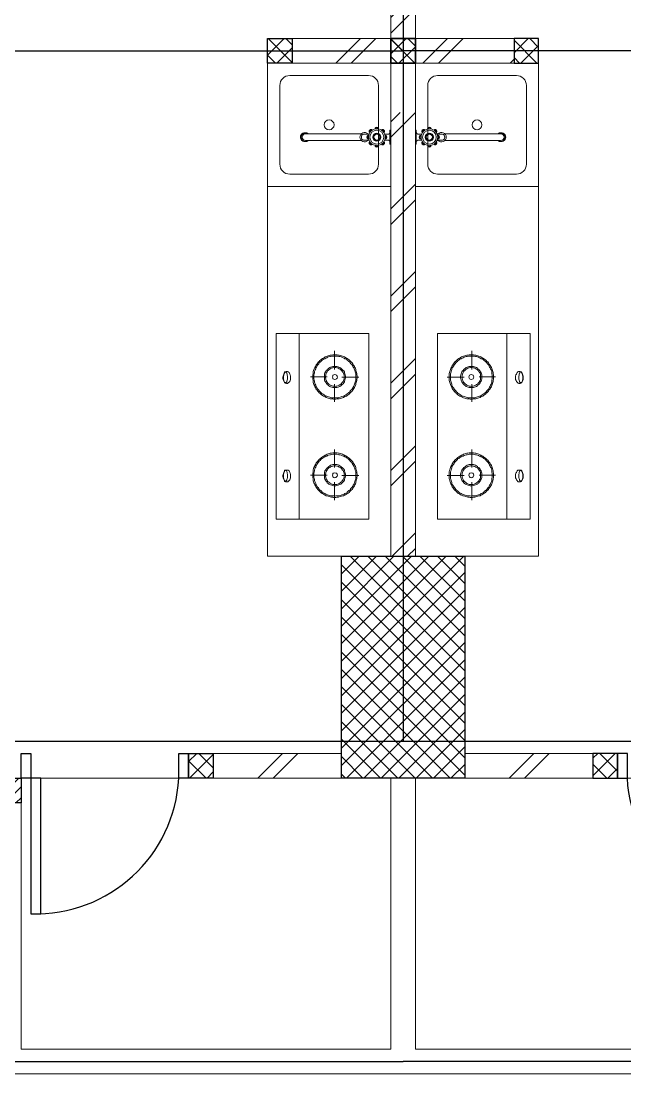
# Model space of a CAD drawing. Header units: millimetres. Extents: x -324 to 75, y -297 to 70.
# Drawn here: x -74.256 to -71.806, y 39.425 to 43.696 of the extents above; entities that cross this region are included whole.
import ezdxf

# ---------------------------------------------------------------- set-up
doc = ezdxf.new("R2010")
doc.units = ezdxf.units.MM
doc.layers.get('defpoints').update_dxf_attribs({"color": 1})
for name, color, linetype, lineweight in [('ars', 11, 'Continuous', 0), ('KOL', 1, 'Continuous', 30), ('KOLOM', 4, 'Continuous', 9), ('lan', 7, 'Continuous', 15), ('SANITAIR', 15, 'Continuous', 9), ('tem', 5, 'Continuous', 20)]:
    doc.layers.add(name, color=color, linetype=linetype, lineweight=lineweight)
doc.layers.add('as', color=1, linetype='Continuous', plot=False)
doc.layers.add('Kusen', color=30, linetype='Continuous')
pattern_1 = [(45, (15.2228, -0.8551), (-0.1767767, 0.1767767), []), (45, (15.2853, -0.8551), (-0.1767767, 0.1767767), [])]

# ---------------------------------------------------------------- blocks, each defined once
blk = doc.blocks.new('K 10.10')
at = {"layer": 'ars'}
h = blk.add_hatch(dxfattribs=at)
h.set_pattern_fill('_USER', color=256, scale=0.05, angle=45, double=1, pattern_type=0)
h.set_pattern_definition([(45, (0, 0), (-0.035355339, 0.035355339), []), (135, (0, 0), (-0.035355339, -0.035355339), [])])
h.paths.add_polyline_path([(1560.5383, 1380.4069), (1560.6383, 1380.4069), (1560.6383, 1380.5069), (1560.5383, 1380.5069)])
at = {"layer": 'KOL'}
blk.add_lwpolyline([(1560.5383, 1380.4069), (1560.6383, 1380.4069), (1560.6383, 1380.5069), (1560.5383, 1380.5069)], close=True, dxfattribs=at)
blk = doc.blocks.new('P.60')
at = {"layer": 'Kusen'}
for points in [[(1472.8348, 997.5354), (1472.8748, 997.5354), (1472.8748, 997.4354), (1472.8348, 997.4354)], [(1473.4748, 997.5354), (1473.5148, 997.5354), (1473.5148, 997.4354), (1473.4748, 997.4354)], [(1472.8748, 996.8854), (1472.9148, 996.8854), (1472.9148, 997.4354), (1472.8748, 997.4354)]]:
    blk.add_lwpolyline(points, close=True, dxfattribs=at)
blk.add_arc((1472.8948, 997.4658), 0.5808, 268.0266, 356.9943, dxfattribs=at)
blk = doc.blocks.new('KRAN DPR ATAS')
for p, q in [((-0.0289, 0), (0.0289, 0)), ((-0.0289, 0), (-0.0289, -0.0021)), ((0.0289, 0), (0.0289, -0.0021)), ((-0.0275, -0.0035), (0.0275, -0.0035)), ((-0.0127, -0.0092), (-0.0127, -0.0252)), ((0.0127, -0.0092), (0.0127, -0.0252)), ((-0.014, -0.1188), (-0.014, -0.3457)), ((-0.0127, -0.0877), (-0.0127, -0.1101)), ((0.0127, -0.0877), (0.0127, -0.1101)), ((0.014, -0.1188), (0.014, -0.3457))]:
    blk.add_line(p, q)
for radius in [0.0338, 0.0279, 0.0166, 0.0138, 0.0123]:
    blk.add_circle((0, -0.0564), radius)
for centre, radius, start, end in [((-0.0239, -0.0326), 0.00706, 39.002, 230.998), ((-0.0222, -0.0342), 0.00706, 58.1189, 211.8811), ((-0.0275, -0.0021), 0.00141, 180, 270), ((-0.0183, -0.0092), 0.00564, 0, 90), ((-0.0009, -0.0214), 0.00884, 254.902, 254.902), ((0, -0.0227), 0.00706, 354.002, 185.998), ((0, -0.025), 0.00706, 13.1189, 166.8811), ((0.0183, -0.0092), 0.00564, 90, 180), ((0.0239, -0.0326), 0.00706, 309.002, 140.998), ((0.0222, -0.0342), 0.00706, 328.1189, 121.8811), ((0.0275, -0.0021), 0.00141, 270, 0), ((-0.0338, -0.0564), 0.00706, 84.002, 275.998), ((-0.0315, -0.0564), 0.00706, 103.1189, 256.8811), ((-0.0239, -0.0803), 0.00706, 129.002, 320.998), ((-0.0222, -0.0787), 0.00706, 148.1189, 301.8811), ((0.0239, -0.0803), 0.00706, 219.002, 50.998), ((0.0222, -0.0787), 0.00706, 238.1189, 31.8811), ((0.0338, -0.0564), 0.00706, 264.002, 95.998), ((0.0315, -0.0564), 0.00706, 283.1189, 76.8811), ((0, -0.1058), 0.0191, 134.711, 45.289), ((0, -0.1058), 0.0134, 198.6717, 270), ((0, -0.0902), 0.00706, 174.002, 5.998), ((0, -0.0879), 0.00706, 193.1189, 346.8811), ((0, -0.1058), 0.0134, 270, 341.3283), ((0, -0.3457), 0.0178, 141.8277, 38.1723), ((0, -0.3484), 0.0178, 175.6641, 4.3359), ((0, -0.3457), 0.014, 180, 0)]:
    blk.add_arc(centre, radius, start, end)
blk = doc.blocks.new('KOMPOR')
for points in [[(0, 0.3765), (0, -0.3765)], [(0.0944, 0.3765), (0, 0.3765)], [(0.3765, 0.3765), (0.0944, 0.3765)], [(0.0944, 0.3765), (0.0944, -0.3765)], [(0.3765, -0.3765), (0.3765, 0.3765)], [(0.2373, 0.3063), (0.2373, 0.2312)], [(0.2385, 0.2906), (0.2337, 0.2906), (0.23, 0.2906), (0.2252, 0.2893), (0.2203, 0.2893), (0.2167, 0.2881), (0.2119, 0.2869), (0.2082, 0.2857), (0.2034, 0.2833), (0.1998, 0.2821), (0.1961, 0.2797), (0.1925, 0.2772), (0.1889, 0.276), (0.1852, 0.2724), (0.1816, 0.27), (0.178, 0.2676), (0.1755, 0.2639), (0.1719, 0.2615), (0.1695, 0.2579), (0.1671, 0.2542), (0.1634, 0.2506), (0.1622, 0.247), (0.1598, 0.2433), (0.1574, 0.2397), (0.1562, 0.2361), (0.1538, 0.2312), (0.1525, 0.2276), (0.1513, 0.2228), (0.1501, 0.2191), (0.1501, 0.2143), (0.1489, 0.2094), (0.1489, 0.2058), (0.1489, 0.201), (0.1489, 0.1961), (0.1489, 0.1913), (0.1501, 0.1864), (0.1501, 0.1828), (0.1513, 0.178), (0.1525, 0.1743), (0.1538, 0.1695), (0.1562, 0.1659), (0.1574, 0.161), (0.1598, 0.1574), (0.1622, 0.1538), (0.1634, 0.1501), (0.1671, 0.1465), (0.1695, 0.1429), (0.1719, 0.1404), (0.1755, 0.1368), (0.178, 0.1344), (0.1816, 0.1308), (0.1852, 0.1283), (0.1889, 0.1259), (0.1925, 0.1235), (0.1961, 0.1211), (0.1998, 0.1199), (0.2034, 0.1174), (0.2082, 0.1162), (0.2119, 0.115), (0.2167, 0.1138), (0.2203, 0.1126), (0.2252, 0.1114), (0.23, 0.1114), (0.2337, 0.1102), (0.2385, 0.1102), (0.2433, 0.1102), (0.2482, 0.1114), (0.253, 0.1114), (0.2567, 0.1126), (0.2615, 0.1138), (0.2651, 0.115), (0.27, 0.1162), (0.2736, 0.1174), (0.2785, 0.1199), (0.2821, 0.1211), (0.2857, 0.1235), (0.2893, 0.1259), (0.293, 0.1283), (0.2966, 0.1308), (0.299, 0.1344), (0.3027, 0.1368), (0.3051, 0.1404), (0.3087, 0.1429), (0.3111, 0.1465), (0.3136, 0.1501), (0.316, 0.1538), (0.3184, 0.1574), (0.3196, 0.161), (0.322, 0.1659), (0.3232, 0.1695), (0.3245, 0.1743), (0.3257, 0.178), (0.3269, 0.1828), (0.3281, 0.1864), (0.3281, 0.1913), (0.3293, 0.1961), (0.3293, 0.201), (0.3293, 0.2058), (0.3281, 0.2094), (0.3281, 0.2143), (0.3269, 0.2191), (0.3257, 0.2228), (0.3245, 0.2276), (0.3232, 0.2312), (0.322, 0.2361), (0.3196, 0.2397), (0.3184, 0.2433), (0.316, 0.247), (0.3136, 0.2506), (0.3111, 0.2542), (0.3087, 0.2579), (0.3051, 0.2615), (0.3027, 0.2639), (0.299, 0.2676), (0.2966, 0.27), (0.293, 0.2724), (0.2893, 0.276), (0.2857, 0.2772), (0.2821, 0.2797), (0.2785, 0.2821), (0.2736, 0.2833), (0.27, 0.2857), (0.2651, 0.2869), (0.2615, 0.2881), (0.2567, 0.2893), (0.253, 0.2893), (0.2482, 0.2906), (0.2433, 0.2906), (0.2385, 0.2906)], [(0.2385, 0.2857), (0.2349, 0.2857), (0.23, 0.2857), (0.2264, 0.2845), (0.2215, 0.2833), (0.2179, 0.2833), (0.2131, 0.2821), (0.2094, 0.2809), (0.2058, 0.2785), (0.2022, 0.2772), (0.1985, 0.2748), (0.1949, 0.2736), (0.1913, 0.2712), (0.1877, 0.2688), (0.1852, 0.2663), (0.1816, 0.2639), (0.1792, 0.2603), (0.1755, 0.2579), (0.1731, 0.2542), (0.1707, 0.2518), (0.1683, 0.2482), (0.1659, 0.2446), (0.1646, 0.2409), (0.1622, 0.2373), (0.161, 0.2337), (0.1586, 0.23), (0.1574, 0.2264), (0.1562, 0.2215), (0.1562, 0.2179), (0.155, 0.2131), (0.1538, 0.2094), (0.1538, 0.2046), (0.1538, 0.201), (0.1538, 0.1961), (0.1538, 0.1925), (0.155, 0.1877), (0.1562, 0.184), (0.1562, 0.1792), (0.1574, 0.1755), (0.1586, 0.1719), (0.161, 0.1671), (0.1622, 0.1634), (0.1646, 0.1598), (0.1659, 0.1562), (0.1683, 0.1525), (0.1707, 0.1501), (0.1731, 0.1465), (0.1755, 0.1441), (0.1792, 0.1404), (0.1816, 0.138), (0.1852, 0.1356), (0.1877, 0.132), (0.1913, 0.1308), (0.1949, 0.1283), (0.1985, 0.1259), (0.2022, 0.1235), (0.2058, 0.1223), (0.2094, 0.1211), (0.2131, 0.1199), (0.2179, 0.1186), (0.2215, 0.1174), (0.2264, 0.1162), (0.23, 0.1162), (0.2349, 0.1162), (0.2385, 0.1162), (0.2433, 0.1162), (0.247, 0.1162), (0.2518, 0.1162), (0.2554, 0.1174), (0.2603, 0.1186), (0.2639, 0.1199), (0.2676, 0.1211), (0.2724, 0.1223), (0.276, 0.1235), (0.2797, 0.1259), (0.2833, 0.1283), (0.2869, 0.1308), (0.2893, 0.132), (0.293, 0.1356), (0.2954, 0.138), (0.299, 0.1404), (0.3015, 0.1441), (0.3039, 0.1465), (0.3075, 0.1501), (0.3087, 0.1525), (0.3111, 0.1562), (0.3136, 0.1598), (0.316, 0.1634), (0.3172, 0.1671), (0.3184, 0.1719), (0.3196, 0.1755), (0.3208, 0.1792), (0.322, 0.184), (0.3232, 0.1877), (0.3232, 0.1925), (0.3232, 0.1961), (0.3232, 0.201), (0.3232, 0.2046), (0.3232, 0.2094), (0.3232, 0.2131), (0.322, 0.2179), (0.3208, 0.2215), (0.3196, 0.2264), (0.3184, 0.23), (0.3172, 0.2337), (0.316, 0.2373), (0.3136, 0.2409), (0.3111, 0.2446), (0.3087, 0.2482), (0.3075, 0.2518), (0.3039, 0.2542), (0.3015, 0.2579), (0.299, 0.2603), (0.2954, 0.2639), (0.293, 0.2663), (0.2893, 0.2688), (0.2869, 0.2712), (0.2833, 0.2736), (0.2797, 0.2748), (0.276, 0.2772), (0.2724, 0.2785), (0.2676, 0.2809), (0.2639, 0.2821), (0.2603, 0.2833), (0.2554, 0.2833), (0.2518, 0.2845), (0.247, 0.2857), (0.2433, 0.2857), (0.2385, 0.2857)], [(0.0436, 0.2228), (0.0472, 0.2228), (0.0496, 0.2215), (0.0533, 0.2191), (0.0545, 0.2155), (0.0557, 0.2119), (0.0581, 0.2094), (0.0593, 0.2046), (0.0593, 0.1998), (0.0593, 0.1949), (0.0593, 0.1901), (0.0569, 0.1864), (0.0557, 0.1828), (0.0533, 0.1792), (0.0508, 0.178), (0.0484, 0.1755), (0.046, 0.1743), (0.0424, 0.1743), (0.04, 0.1755), (0.0375, 0.178), (0.0339, 0.1792), (0.0327, 0.1828), (0.0315, 0.1864), (0.0291, 0.1901), (0.0278, 0.1949), (0.0278, 0.1998), (0.0291, 0.2046), (0.0303, 0.2094), (0.0315, 0.2119), (0.0339, 0.2155), (0.0351, 0.2191), (0.0375, 0.2215), (0.0412, 0.2228), (0.0436, 0.2228)], [(0.0375, 0.2215), (0.04, 0.2215), (0.04, 0.2203), (0.0424, 0.2179), (0.0436, 0.2155), (0.0448, 0.2119), (0.0448, 0.2082), (0.046, 0.2034), (0.046, 0.1998), (0.046, 0.1961), (0.046, 0.1913), (0.0448, 0.1877), (0.0436, 0.184), (0.0436, 0.1816), (0.0412, 0.178), (0.04, 0.1768), (0.0387, 0.1755), (0.0375, 0.1755), (0.0351, 0.1768), (0.0339, 0.178), (0.0327, 0.1816), (0.0315, 0.184), (0.0315, 0.1877), (0.0303, 0.1913), (0.0303, 0.1961), (0.0303, 0.1998), (0.0303, 0.2034), (0.0315, 0.2082), (0.0315, 0.2119), (0.0327, 0.2155), (0.0339, 0.2179), (0.0351, 0.2203), (0.0363, 0.2215), (0.0375, 0.2215)], [(0.2385, 0.2433), (0.2349, 0.2433), (0.23, 0.2433), (0.2264, 0.2421), (0.2215, 0.2409), (0.2179, 0.2385), (0.2143, 0.2361), (0.2119, 0.2337), (0.2082, 0.2312), (0.2058, 0.2276), (0.2034, 0.2252), (0.201, 0.2215), (0.1985, 0.2179), (0.1973, 0.2131), (0.1961, 0.2094), (0.1961, 0.2046), (0.1961, 0.201), (0.1961, 0.1961), (0.1961, 0.1925), (0.1973, 0.1877), (0.1985, 0.184), (0.201, 0.1804), (0.2034, 0.1768), (0.2058, 0.1731), (0.2082, 0.1707), (0.2119, 0.1671), (0.2143, 0.1646), (0.2179, 0.1622), (0.2215, 0.161), (0.2264, 0.1598), (0.23, 0.1586), (0.2349, 0.1574), (0.2385, 0.1574), (0.2433, 0.1574), (0.247, 0.1586), (0.2518, 0.1598), (0.2554, 0.161), (0.2591, 0.1622), (0.2627, 0.1646), (0.2663, 0.1671), (0.2688, 0.1707), (0.2724, 0.1731), (0.2748, 0.1768), (0.2772, 0.1804), (0.2785, 0.184), (0.2797, 0.1877), (0.2809, 0.1925), (0.2821, 0.1961), (0.2821, 0.201), (0.2821, 0.2046), (0.2809, 0.2094), (0.2797, 0.2131), (0.2785, 0.2179), (0.2772, 0.2215), (0.2748, 0.2252), (0.2724, 0.2276), (0.2688, 0.2312), (0.2663, 0.2337), (0.2627, 0.2361), (0.2591, 0.2385), (0.2554, 0.2409), (0.2518, 0.2421), (0.247, 0.2433), (0.2433, 0.2433), (0.2385, 0.2433)], [(0.2385, 0.2385), (0.2349, 0.2385), (0.2312, 0.2373), (0.2276, 0.2373), (0.224, 0.2361), (0.2203, 0.2337), (0.2179, 0.2324), (0.2143, 0.23), (0.2119, 0.2276), (0.2094, 0.2252), (0.207, 0.2215), (0.2058, 0.2191), (0.2034, 0.2155), (0.2022, 0.2119), (0.2022, 0.2082), (0.201, 0.2046), (0.201, 0.201), (0.201, 0.1973), (0.2022, 0.1925), (0.2022, 0.1889), (0.2034, 0.1864), (0.2058, 0.1828), (0.207, 0.1792), (0.2094, 0.1768), (0.2119, 0.1743), (0.2143, 0.1719), (0.2179, 0.1695), (0.2203, 0.1671), (0.224, 0.1659), (0.2276, 0.1646), (0.2312, 0.1634), (0.2349, 0.1634), (0.2385, 0.1622), (0.2421, 0.1634), (0.247, 0.1634), (0.2506, 0.1646), (0.253, 0.1659), (0.2567, 0.1671), (0.2603, 0.1695), (0.2627, 0.1719), (0.2651, 0.1743), (0.2676, 0.1768), (0.27, 0.1792), (0.2724, 0.1828), (0.2736, 0.1864), (0.2748, 0.1889), (0.276, 0.1925), (0.276, 0.1973), (0.2772, 0.201), (0.276, 0.2046), (0.276, 0.2082), (0.2748, 0.2119), (0.2736, 0.2155), (0.2724, 0.2191), (0.27, 0.2215), (0.2676, 0.2252), (0.2651, 0.2276), (0.2627, 0.23), (0.2603, 0.2324), (0.2567, 0.2337), (0.253, 0.2361), (0.2506, 0.2373), (0.247, 0.2373), (0.2421, 0.2385), (0.2385, 0.2385)], [(0.1404, 0.201), (0.207, 0.201)], [(0.2385, 0.2107), (0.2349, 0.2094), (0.2312, 0.2082), (0.23, 0.2046), (0.2288, 0.201), (0.23, 0.1961), (0.2312, 0.1937), (0.2349, 0.1913), (0.2385, 0.1901), (0.2433, 0.1913), (0.2458, 0.1937), (0.2482, 0.1961), (0.2494, 0.201), (0.2482, 0.2046), (0.2458, 0.2082), (0.2433, 0.2094), (0.2385, 0.2107)], [(0.2373, 0.0993), (0.2373, 0.1719)], [(0.3366, 0.1998), (0.2676, 0.1998)], [(0.2385, -0.1077), (0.2337, -0.1077), (0.23, -0.1077), (0.2252, -0.109), (0.2203, -0.109), (0.2167, -0.1102), (0.2119, -0.1114), (0.2082, -0.1126), (0.2034, -0.115), (0.1998, -0.1162), (0.1961, -0.1186), (0.1925, -0.1211), (0.1889, -0.1235), (0.1852, -0.1259), (0.1816, -0.1283), (0.178, -0.1308), (0.1755, -0.1344), (0.1719, -0.1368), (0.1695, -0.1404), (0.1671, -0.1441), (0.1634, -0.1477), (0.1622, -0.1513), (0.1598, -0.155), (0.1574, -0.1586), (0.1562, -0.1622), (0.1538, -0.1671), (0.1525, -0.1707), (0.1513, -0.1755), (0.1501, -0.1792), (0.1501, -0.184), (0.1489, -0.1889), (0.1489, -0.1925), (0.1489, -0.1973), (0.1489, -0.2022), (0.1489, -0.207), (0.1501, -0.2119), (0.1501, -0.2155), (0.1513, -0.2203), (0.1525, -0.224), (0.1538, -0.2288), (0.1562, -0.2324), (0.1574, -0.2373), (0.1598, -0.2409), (0.1622, -0.2446), (0.1634, -0.2482), (0.1671, -0.2518), (0.1695, -0.2554), (0.1719, -0.2579), (0.1755, -0.2615), (0.178, -0.2639), (0.1816, -0.2676), (0.1852, -0.27), (0.1889, -0.2724), (0.1925, -0.2748), (0.1961, -0.2772), (0.1998, -0.2785), (0.2034, -0.2809), (0.2082, -0.2821), (0.2119, -0.2833), (0.2167, -0.2845), (0.2203, -0.2857), (0.2252, -0.2869), (0.23, -0.2869), (0.2337, -0.2881), (0.2385, -0.2881), (0.2433, -0.2881), (0.2482, -0.2869), (0.253, -0.2869), (0.2567, -0.2857), (0.2615, -0.2845), (0.2651, -0.2833), (0.27, -0.2821), (0.2736, -0.2809), (0.2785, -0.2785), (0.2821, -0.2772), (0.2857, -0.2748), (0.2893, -0.2724), (0.293, -0.27), (0.2966, -0.2676), (0.299, -0.2639), (0.3027, -0.2615), (0.3051, -0.2579), (0.3087, -0.2554), (0.3111, -0.2518), (0.3136, -0.2482), (0.316, -0.2446), (0.3184, -0.2409), (0.3196, -0.2373), (0.322, -0.2324), (0.3232, -0.2288), (0.3245, -0.224), (0.3257, -0.2203), (0.3269, -0.2155), (0.3281, -0.2119), (0.3281, -0.207), (0.3293, -0.2022), (0.3293, -0.1973), (0.3293, -0.1925), (0.3281, -0.1889), (0.3281, -0.184), (0.3269, -0.1792), (0.3257, -0.1755), (0.3245, -0.1707), (0.3232, -0.1671), (0.322, -0.1622), (0.3196, -0.1586), (0.3184, -0.155), (0.316, -0.1513), (0.3136, -0.1477), (0.3111, -0.1441), (0.3087, -0.1404), (0.3051, -0.1368), (0.3027, -0.1344), (0.299, -0.1308), (0.2966, -0.1283), (0.293, -0.1259), (0.2893, -0.1235), (0.2857, -0.1211), (0.2821, -0.1186), (0.2785, -0.1162), (0.2736, -0.115), (0.27, -0.1126), (0.2651, -0.1114), (0.2615, -0.1102), (0.2567, -0.109), (0.253, -0.109), (0.2482, -0.1077), (0.2433, -0.1077), (0.2385, -0.1077)], [(0.2385, -0.1126), (0.2349, -0.1126), (0.23, -0.1126), (0.2264, -0.1138), (0.2215, -0.115), (0.2179, -0.115), (0.2131, -0.1162), (0.2094, -0.1174), (0.2058, -0.1199), (0.2022, -0.1211), (0.1985, -0.1235), (0.1949, -0.1247), (0.1913, -0.1271), (0.1877, -0.1295), (0.1852, -0.132), (0.1816, -0.1344), (0.1792, -0.138), (0.1755, -0.1404), (0.1731, -0.1441), (0.1707, -0.1465), (0.1683, -0.1501), (0.1659, -0.1538), (0.1646, -0.1574), (0.1622, -0.161), (0.161, -0.1646), (0.1586, -0.1683), (0.1574, -0.1719), (0.1562, -0.1768), (0.1562, -0.1804), (0.155, -0.1852), (0.1538, -0.1889), (0.1538, -0.1937), (0.1538, -0.1973), (0.1538, -0.2022), (0.1538, -0.2058), (0.155, -0.2107), (0.1562, -0.2143), (0.1562, -0.2191), (0.1574, -0.2228), (0.1586, -0.2264), (0.161, -0.2312), (0.1622, -0.2349), (0.1646, -0.2385), (0.1659, -0.2421), (0.1683, -0.2458), (0.1707, -0.2482), (0.1731, -0.2518), (0.1755, -0.2554), (0.1792, -0.2579), (0.1816, -0.2603), (0.1852, -0.2627), (0.1877, -0.2663), (0.1913, -0.2688), (0.1949, -0.27), (0.1985, -0.2724), (0.2022, -0.2748), (0.2058, -0.276), (0.2094, -0.2772), (0.2131, -0.2785), (0.2179, -0.2797), (0.2215, -0.2809), (0.2264, -0.2821), (0.23, -0.2821), (0.2349, -0.2821), (0.2385, -0.2833), (0.2433, -0.2821), (0.247, -0.2821), (0.2518, -0.2821), (0.2554, -0.2809), (0.2603, -0.2797), (0.2639, -0.2785), (0.2676, -0.2772), (0.2724, -0.276), (0.276, -0.2748), (0.2797, -0.2724), (0.2833, -0.27), (0.2869, -0.2688), (0.2893, -0.2663), (0.293, -0.2627), (0.2954, -0.2603), (0.299, -0.2579), (0.3015, -0.2554), (0.3039, -0.2518), (0.3075, -0.2482), (0.3087, -0.2458), (0.3111, -0.2421), (0.3136, -0.2385), (0.316, -0.2349), (0.3172, -0.2312), (0.3184, -0.2264), (0.3196, -0.2228), (0.3208, -0.2191), (0.322, -0.2143), (0.3232, -0.2107), (0.3232, -0.2058), (0.3232, -0.2022), (0.3232, -0.1973), (0.3232, -0.1937), (0.3232, -0.1889), (0.3232, -0.1852), (0.322, -0.1804), (0.3208, -0.1768), (0.3196, -0.1719), (0.3184, -0.1683), (0.3172, -0.1646), (0.316, -0.161), (0.3136, -0.1574), (0.3111, -0.1538), (0.3087, -0.1501), (0.3075, -0.1465), (0.3039, -0.1441), (0.3015, -0.1404), (0.299, -0.138), (0.2954, -0.1344), (0.293, -0.132), (0.2893, -0.1295), (0.2869, -0.1271), (0.2833, -0.1247), (0.2797, -0.1235), (0.276, -0.1211), (0.2724, -0.1199), (0.2676, -0.1174), (0.2639, -0.1162), (0.2603, -0.115), (0.2554, -0.115), (0.2518, -0.1138), (0.247, -0.1126), (0.2433, -0.1126), (0.2385, -0.1126)], [(0.2373, -0.0932), (0.2373, -0.1671)], [(0.2385, -0.155), (0.2349, -0.155), (0.23, -0.155), (0.2264, -0.1562), (0.2215, -0.1574), (0.2179, -0.1598), (0.2143, -0.1622), (0.2119, -0.1646), (0.2082, -0.1671), (0.2058, -0.1707), (0.2034, -0.1731), (0.201, -0.1768), (0.1985, -0.1804), (0.1973, -0.1852), (0.1961, -0.1889), (0.1961, -0.1937), (0.1961, -0.1973), (0.1961, -0.2022), (0.1961, -0.207), (0.1973, -0.2107), (0.1985, -0.2143), (0.201, -0.2179), (0.2034, -0.2215), (0.2058, -0.2252), (0.2082, -0.2288), (0.2119, -0.2312), (0.2143, -0.2337), (0.2179, -0.2361), (0.2215, -0.2373), (0.2264, -0.2385), (0.23, -0.2397), (0.2349, -0.2409), (0.2385, -0.2409), (0.2433, -0.2409), (0.247, -0.2397), (0.2518, -0.2385), (0.2554, -0.2373), (0.2591, -0.2361), (0.2627, -0.2337), (0.2663, -0.2312), (0.2688, -0.2288), (0.2724, -0.2252), (0.2748, -0.2215), (0.2772, -0.2179), (0.2785, -0.2143), (0.2797, -0.2107), (0.2809, -0.207), (0.2821, -0.2022), (0.2821, -0.1973), (0.2821, -0.1937), (0.2809, -0.1889), (0.2797, -0.1852), (0.2785, -0.1804), (0.2772, -0.1768), (0.2748, -0.1731), (0.2724, -0.1707), (0.2688, -0.1671), (0.2663, -0.1646), (0.2627, -0.1622), (0.2591, -0.1598), (0.2554, -0.1574), (0.2518, -0.1562), (0.247, -0.155), (0.2433, -0.155), (0.2385, -0.155)], [(0.2385, -0.1598), (0.2349, -0.1598), (0.2312, -0.161), (0.2276, -0.161), (0.224, -0.1622), (0.2203, -0.1646), (0.2179, -0.1659), (0.2143, -0.1683), (0.2119, -0.1707), (0.2094, -0.1731), (0.207, -0.1768), (0.2058, -0.1792), (0.2034, -0.1828), (0.2022, -0.1864), (0.2022, -0.1901), (0.201, -0.1937), (0.201, -0.1973), (0.201, -0.2022), (0.2022, -0.2058), (0.2022, -0.2094), (0.2034, -0.2131), (0.2058, -0.2155), (0.207, -0.2191), (0.2094, -0.2215), (0.2119, -0.224), (0.2143, -0.2264), (0.2179, -0.2288), (0.2203, -0.2312), (0.224, -0.2324), (0.2276, -0.2337), (0.2312, -0.2349), (0.2349, -0.2349), (0.2385, -0.2361), (0.2421, -0.2349), (0.247, -0.2349), (0.2506, -0.2337), (0.253, -0.2324), (0.2567, -0.2312), (0.2603, -0.2288), (0.2627, -0.2264), (0.2651, -0.224), (0.2676, -0.2215), (0.27, -0.2191), (0.2724, -0.2155), (0.2736, -0.2131), (0.2748, -0.2094), (0.276, -0.2058), (0.276, -0.2022), (0.2772, -0.1973), (0.276, -0.1937), (0.276, -0.1901), (0.2748, -0.1864), (0.2736, -0.1828), (0.2724, -0.1792), (0.27, -0.1768), (0.2676, -0.1731), (0.2651, -0.1707), (0.2627, -0.1683), (0.2603, -0.1659), (0.2567, -0.1646), (0.253, -0.1622), (0.2506, -0.161), (0.247, -0.161), (0.2421, -0.1598), (0.2385, -0.1598)], [(0.0436, -0.1768), (0.0472, -0.1768), (0.0496, -0.178), (0.0533, -0.1804), (0.0545, -0.1828), (0.0557, -0.1864), (0.0581, -0.1901), (0.0593, -0.1949), (0.0593, -0.1985), (0.0593, -0.2034), (0.0593, -0.2082), (0.0569, -0.2119), (0.0557, -0.2167), (0.0533, -0.2191), (0.0508, -0.2215), (0.0484, -0.224), (0.046, -0.224), (0.0424, -0.224), (0.04, -0.224), (0.0375, -0.2215), (0.0339, -0.2191), (0.0327, -0.2167), (0.0315, -0.2119), (0.0291, -0.2082), (0.0278, -0.2034), (0.0278, -0.1985), (0.0291, -0.1949), (0.0303, -0.1901), (0.0315, -0.1864), (0.0339, -0.1828), (0.0351, -0.1804), (0.0375, -0.178), (0.0412, -0.1768), (0.0436, -0.1768)], [(0.0375, -0.1768), (0.04, -0.178), (0.04, -0.1792), (0.0424, -0.1804), (0.0436, -0.1828), (0.0448, -0.1864), (0.0448, -0.1901), (0.046, -0.1949), (0.046, -0.1985), (0.046, -0.2034), (0.046, -0.2082), (0.0448, -0.2107), (0.0436, -0.2155), (0.0436, -0.2179), (0.0412, -0.2203), (0.04, -0.2228), (0.0387, -0.2228), (0.0375, -0.2228), (0.0351, -0.2228), (0.0339, -0.2203), (0.0327, -0.2179), (0.0315, -0.2155), (0.0315, -0.2107), (0.0303, -0.2082), (0.0303, -0.2034), (0.0303, -0.1985), (0.0303, -0.1949), (0.0315, -0.1901), (0.0315, -0.1864), (0.0327, -0.1828), (0.0339, -0.1804), (0.0351, -0.1792), (0.0363, -0.178), (0.0375, -0.1768)], [(0.1404, -0.1973), (0.207, -0.1973)], [(0.2385, -0.1877), (0.2349, -0.1889), (0.2312, -0.1901), (0.23, -0.1937), (0.2288, -0.1973), (0.23, -0.2022), (0.2312, -0.2046), (0.2349, -0.207), (0.2385, -0.2082), (0.2433, -0.207), (0.2458, -0.2046), (0.2482, -0.2022), (0.2494, -0.1973), (0.2482, -0.1937), (0.2458, -0.1901), (0.2433, -0.1889), (0.2385, -0.1877)], [(0.3366, -0.1985), (0.2676, -0.1985)], [(0.2373, -0.299), (0.2373, -0.2264)], [(0.0944, -0.3765), (0, -0.3765)], [(0.0944, -0.3765), (0.3765, -0.3765)]]:
    blk.add_lwpolyline(points)
blk = doc.blocks.new('typikal-1a')
at = {"layer": 'as'}
for p, q in [((0, 2.8), (6.2, 2.8)), ((4.6, -1.3), (6.2, -1.3))]:
    blk.add_line(p, q, dxfattribs=at)
at = {"layer": 'KOL'}
blk.add_lwpolyline([(3.79, -0.15), (4.65, -0.15), (4.65, -0.25), (3.79, -0.25)], close=True, dxfattribs=at)
at = {"layer": 'lan'}
for p, q in [((4.73, -0.15), (5.29, -0.15)), ((6.15, -0.15), (6.15, -1.25)), ((4.65, -0.25), (4.65, -1.25)), ((4.65, -1.25), (6.15, -1.25)), ((4.55, -1.35), (6.2, -1.35))]:
    blk.add_line(p, q, dxfattribs=at)
at = {"layer": 'SANITAIR'}
blk.add_lwpolyline([(5.65, 2.75), (6.15, 2.75), (6.15, 2.25), (5.65, 2.25)], close=True, dxfattribs=at)
blk.add_lwpolyline([(6.0599, 2.3), (5.7399, 2.3, -0.414214), (5.6999, 2.34), (5.6999, 2.66, -0.414214), (5.7399, 2.7), (6.0599, 2.7, -0.414214), (6.0999, 2.66), (6.0999, 2.34, -0.414214)], format="xyb", close=True, dxfattribs=at)
blk.add_circle((5.8999, 2.5), 0.02, dxfattribs=at)
at = {"layer": 'tem'}
for p, q in [((5.65, 2.75), (5.65, 0.75)), ((5.65, 0.75), (5.95, 0.75))]:
    blk.add_line(p, q, dxfattribs=at)
for points in [[(6.15, 3.95), (6.25, 3.95), (6.25, 2.85), (6.15, 2.85)], [(6.15, 2.75), (5.75, 2.75), (5.75, 2.85), (6.15, 2.85)], [(6.15, 2.75), (6.25, 2.75), (6.25, 0.75), (6.15, 0.75)], [(5.43, -0.05), (5.95, -0.05), (5.95, -0.15), (5.43, -0.15)]]:
    blk.add_lwpolyline(points, close=True, dxfattribs=at)
at = {"layer": 'KOLOM', "extrusion": (0, 0, -1), "zscale": -1}
for p in [(-1566.2883, -1377.6569), (-1566.7883, -1377.6569), (-1565.9683, -1380.5569)]:
    blk.add_blockref('K 10.10', p, dxfattribs=at)
at = {"layer": 'Kusen'}
blk.add_blockref('P.60', (-1468.1848, -997.5854), dxfattribs=at)
at = {"layer": 'SANITAIR', "extrusion": (0, 0, -1), "xscale": -1, "zscale": -1, "rotation": 90}
blk.add_blockref('KRAN DPR ATAS', (-6.1499, 2.45), dxfattribs=at)
at = {"layer": 'SANITAIR'}
blk.add_blockref('KOMPOR', (5.6844, 1.2765), dxfattribs=at)
blk = doc.blocks.new("k2'")
at = {"layer": 'ars'}
h = blk.add_hatch(dxfattribs=at)
h.set_pattern_fill('_USER', color=256, scale=0.05, angle=45, double=1, pattern_type=0)
h.set_pattern_definition([(45, (0, -4.95), (-0.03535534, 0.03535534), []), (135, (0, -4.95), (-0.03535534, -0.03535534), [])])
h.paths.add_polyline_path([(-0.25, -0.45), (0.25, -0.45), (0.25, 0.45), (-0.25, 0.45)])
at = {"layer": 'KOL'}
blk.add_lwpolyline([(-0.25, -0.45), (0.25, -0.45), (0.25, 0.45), (-0.25, 0.45)], close=True, dxfattribs=at)
blk = doc.blocks.new('A-2')
at = {"layer": 'ars'}
h = blk.add_hatch(dxfattribs=at)
h.set_pattern_fill('TEMBOK', color=256, scale=0.25)
h.set_pattern_definition([(45, (14.3428, -4.9551), (-0.1767767, 0.1767767), []), (45, (14.4053, -4.9551), (-0.1767767, 0.1767767), [])])
h.paths.add_polyline_path([(-20.04, 46.9695), (-20.14, 46.9695), (-20.14, 45.8695), (-20.04, 45.8695)])
h = blk.add_hatch(dxfattribs=at)
h.set_pattern_fill('TEMBOK', color=256, scale=0.25)
h.set_pattern_definition(pattern_1)
h.paths.add_polyline_path([(-20.54, 45.8695), (-20.14, 45.8695), (-20.14, 45.7695), (-20.54, 45.7695)])
h = blk.add_hatch(dxfattribs=at)
h.set_pattern_fill('TEMBOK', color=256, scale=0.25)
h.set_pattern_definition(pattern_1)
h.paths.add_polyline_path([(-19.64, 45.8695), (-20.04, 45.8695), (-20.04, 45.7695), (-19.64, 45.7695)])
h = blk.add_hatch(dxfattribs=at)
h.set_pattern_fill('TEMBOK', color=256, scale=0.25)
h.set_pattern_definition([(45, (-20.09, 0.49455), (-0.1767767, 0.1767767), []), (45, (-20.0275, 0.49455), (-0.1767767, 0.1767767), [])])
h.paths.add_polyline_path([(-20.04, 45.5695), (-20.14, 45.5695), (-20.14, 43.7695), (-20.04, 43.7695)])
h = blk.add_hatch(dxfattribs=at)
h.set_pattern_fill('TEMBOK', color=256, scale=0.25)
h.set_pattern_definition([(45, (20.6828, 39.1449), (-0.1767767, 0.1767767), []), (45, (20.7453, 39.1449), (-0.1767767, 0.1767767), [])])
h.paths.add_polyline_path([(-20.34, 42.9695), (-20.86, 42.9695), (-20.86, 42.8695), (-20.34, 42.8695)])
h = blk.add_hatch(dxfattribs=at)
h.set_pattern_fill('TEMBOK', color=256, scale=0.25)
h.set_pattern_definition([(45, (21.7028, 39.1449), (-0.1767767, 0.1767767), []), (45, (21.7653, 39.1449), (-0.1767767, 0.1767767), [])])
h.paths.add_polyline_path([(-19.32, 42.9695), (-19.84, 42.9695), (-19.84, 42.8695), (-19.32, 42.8695)])
h = blk.add_hatch(dxfattribs=at)
h.set_pattern_fill('ANSI31', color=256, scale=0.25, angle=180, style=0)
h.set_pattern_definition([(225, (-511.968732, 382.94913), (0.0220970869, -0.0220970869), [])])
h.paths.add_polyline_path([(-22.5, 42.8695), (-21.64, 42.8695), (-21.64, 42.7695), (-22.5, 42.7695)])
at = {"layer": 'as'}
for p, q in [((-20.09, 56.1195), (-20.09, 43.0195)), ((-32.49, 43.0195), (41.91, 43.0195))]:
    blk.add_line(p, q, dxfattribs=at)
at = {"layer": 'KOL', "xscale": -1, "rotation": 180}
blk.add_blockref("k2'", (-20.09, 43.3195), dxfattribs=at)
at = {"layer": 'lan'}
blk.add_blockref('typikal-1a', (-26.29, 43.0195), dxfattribs=at)
at = {"layer": 'lan', "xscale": -1}
blk.add_blockref('typikal-1a', (-13.89, 43.0195), dxfattribs=at)

msp = doc.modelspace()

# ---------------------------------------------------------------- block references
at = {"layer": 'defpoints'}
msp.add_blockref('A-2', (-52.6163, -2.2441), dxfattribs=at)

doc.saveas('drawing.dxf')
